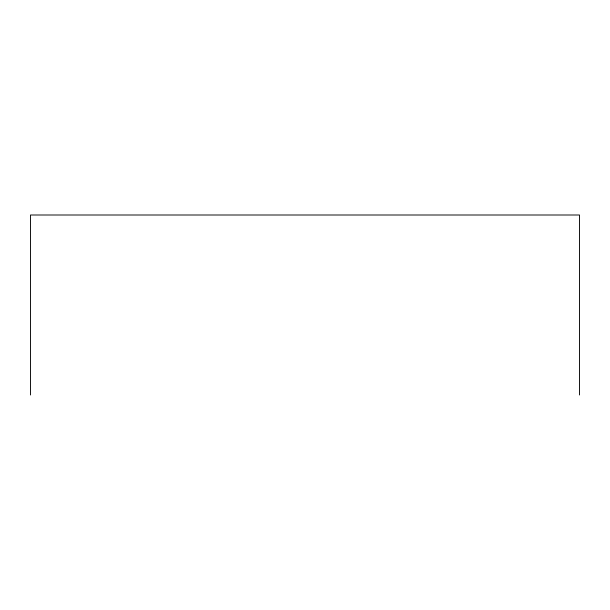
<?xml version="1.0" encoding="UTF-8"?>
<svg xmlns="http://www.w3.org/2000/svg" width="610" height="610" viewBox="0 0 610 610"><rect width="100%" height="100%" fill="white"/><g stroke="black" fill="none" stroke-linecap="round" stroke-linejoin="round"><path stroke-width="0.91" d="M579.5 394.998L579.5 215.002L30.5 215.002L30.5 394.998"/></g></svg>
